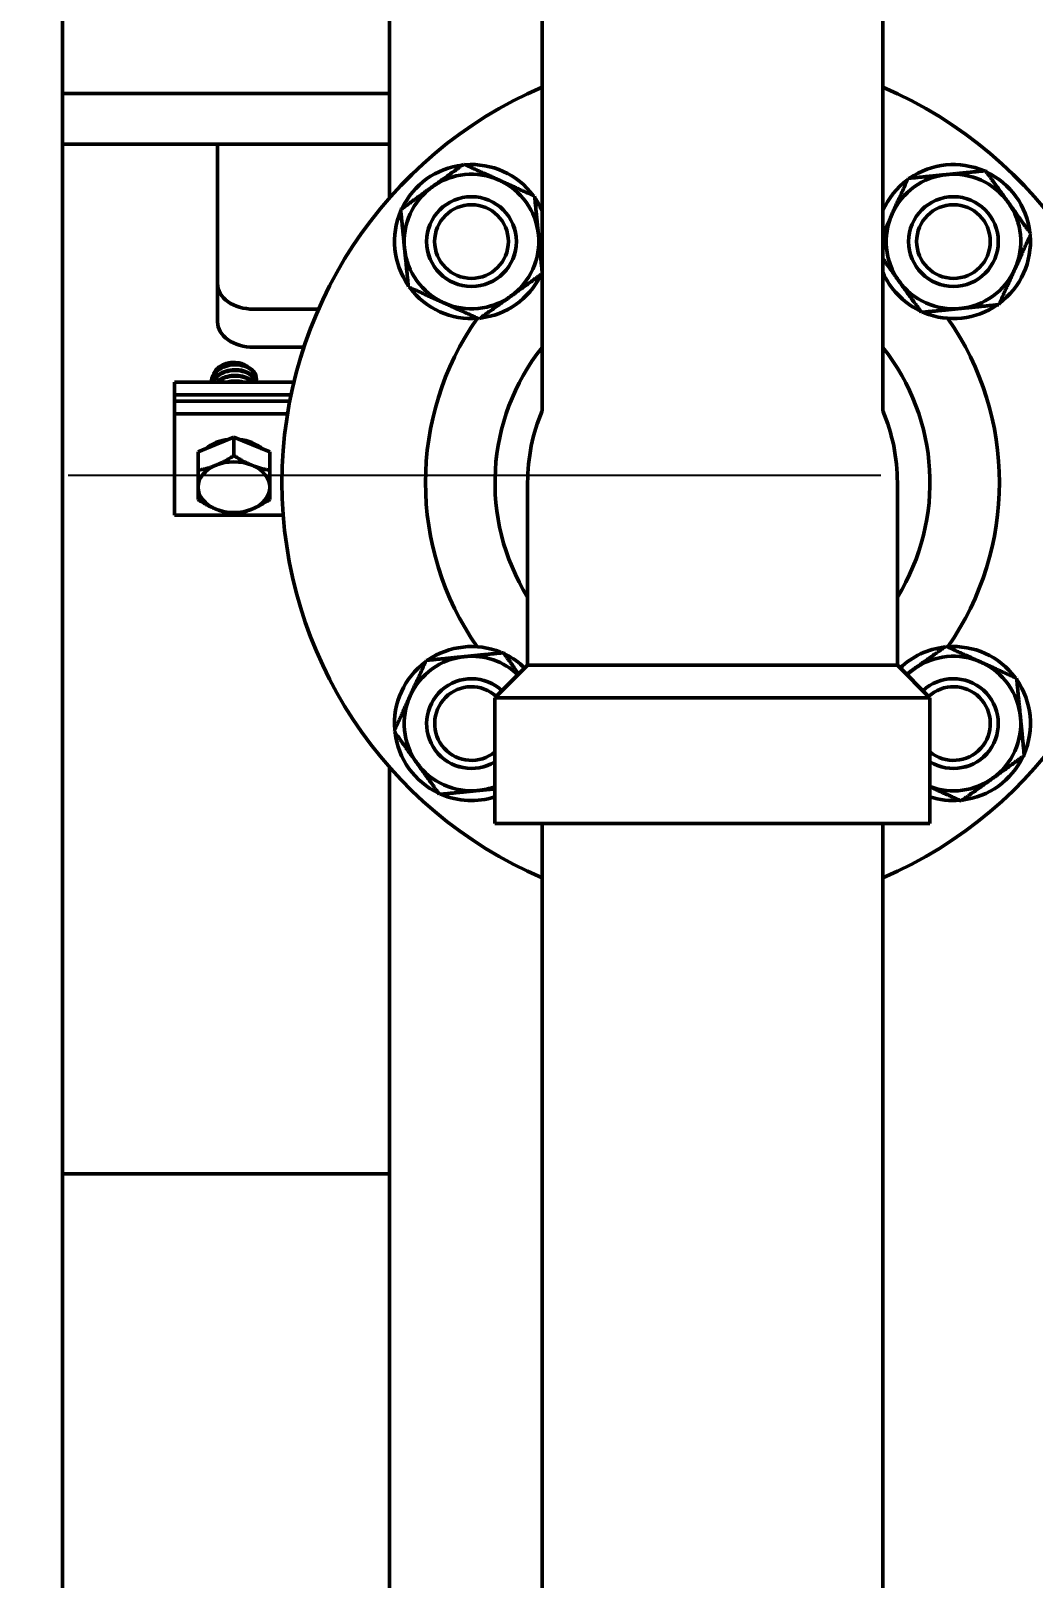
# Model space of a CAD drawing. Header units: inches. Extents: x 11 to 1621, y 11 to 1332.
# Drawn here: x 748 to 754.99, y 314.76 to 325.54 of the extents above; entities that cross this region are included whole.
import ezdxf

# ---------------------------------------------------------------- set-up
doc = ezdxf.new("R2010")
doc.units = ezdxf.units.IN
doc.header["$LTSCALE"] = 48
doc.header["$MEASUREMENT"] = 0
doc.linetypes.add('DASHED', pattern=[0.2067, 0.1654, -0.0413])
for name, color, linetype, lineweight in [('Dimension (ANSI)', 7, 'Continuous', 25), ('Sketch Geometry (ANSI)', 7, 'Continuous', 25), ('Visible (ANSI)', 7, 'Continuous', 50)]:
    doc.layers.add(name, color=color, linetype=linetype, lineweight=lineweight)
doc.styles.add('Dimension Text', font='tahoma.ttf')
doc.dimstyles.new('ELC FT', dxfattribs={"dimscale": 48, "dimtxt": 0.12, "dimasz": 0.098425, "dimexe": 0.05, "dimexo": 0.1, "dimgap": 0.031496, "dimtad": 1, "dimdec": 5, "dimzin": 3, "dimdsep": 46, "dimlunit": 4, "dimtxsty": 'Dimension Text', "dimcen": 0.09, "dimdle": 0.5, "dimclrd": 5, "dimclre": 5, "dimclrt": 256, "dimadec": 1, "dimazin": 3, "dimtfac": 0.833333, "dimtofl": 0, "dimtmove": 0, "dimatfit": 3, "dimfxl": 0, "dimfrac": 2, "dimtolj": 1, "dimtzin": 0, "dimlwd": 25, "dimlwe": 25, "dimarcsym": 0})

# ---------------------------------------------------------------- blocks, each defined once
blk = doc.blocks.new('*D15')
at = {"layer": 'Defpoints', "color": 0, "linetype": 'Continuous', "transparency": 16777216}
for p in [(804.877, 319.63), (264.502, 280.771), (804.877, 187.693)]:
    blk.add_point(p, dxfattribs=at)
at = {"layer": 'Dimension (ANSI)', "color": 5, "linetype": 'Continuous', "lineweight": 25, "transparency": 16777216}
for p, q in [((804.877, 314.83), (804.877, 185.293)), ((264.502, 275.971), (264.502, 185.293)), ((269.227, 187.693), (800.153, 187.693))]:
    blk.add_line(p, q, dxfattribs=at)
at = {"layer": 'Dimension (ANSI)', "color": 5, "linetype": 'Continuous', "transparency": 16777216}
for points in [[(269.227, 188.48), (269.227, 186.905), (264.502, 187.693)], [(800.153, 188.48), (800.153, 186.905), (804.877, 187.693)]]:
    blk.add_solid(points, dxfattribs=at)
at = {"layer": 'Dimension (ANSI)', "linetype": 'Continuous', "lineweight": 25, "transparency": 16777216, "insert": (534.752, 192.841), "char_height": 5.76, "attachment_point": 5, "style": 'Dimension Text'}
blk.add_mtext('\\A1;45\'-0 3/8"', dxfattribs=at)
blk = doc.blocks.new('*D25')
at = {"layer": 'Defpoints', "color": 0, "linetype": 'Continuous', "transparency": 16777216}
for p in [(804.877, 319.63), (744.252, 285.943), (804.877, 225.928)]:
    blk.add_point(p, dxfattribs=at)
at = {"layer": 'Dimension (ANSI)', "color": 5, "linetype": 'Continuous', "lineweight": 25, "transparency": 16777216}
for p, q in [((804.877, 314.83), (804.877, 223.528)), ((744.252, 281.143), (744.252, 223.528)), ((748.977, 225.928), (800.153, 225.928))]:
    blk.add_line(p, q, dxfattribs=at)
at = {"layer": 'Dimension (ANSI)', "color": 5, "linetype": 'Continuous', "transparency": 16777216}
for points in [[(748.977, 226.715), (748.977, 225.141), (744.252, 225.928)], [(800.153, 226.715), (800.153, 225.141), (804.877, 225.928)]]:
    blk.add_solid(points, dxfattribs=at)
at = {"layer": 'Dimension (ANSI)', "linetype": 'Continuous', "lineweight": 25, "transparency": 16777216, "insert": (774.565, 231.076), "char_height": 5.76, "attachment_point": 5, "style": 'Dimension Text'}
blk.add_mtext('\\A1;5\'-0 5/8"', dxfattribs=at)

msp = doc.modelspace()

# ---------------------------------------------------------------- linework, layer by layer
at = {"layer": 'Sketch Geometry (ANSI)', "linetype": 'DASHED', "ltscale": 0.713284}
msp.add_line((620.877429, 322.442735), (804.877429, 322.442735), dxfattribs=at)
at = {"layer": 'Visible (ANSI)'}
for p, q in [((748.222429, 367.361677), (748.222429, 311.464563)), ((750.502429, 352.918906), (750.502429, 324.375467)), ((751.564929, 327.691653), (751.564929, 322.890665)), ((753.939929, 327.691653), (753.939929, 322.890665)), ((750.502429, 325.102022), (748.222429, 325.102022)), ((750.502429, 324.748469), (748.222429, 324.748469)), ((749.302939, 323.776197), (749.302939, 324.748469)), ((751.564277, 323.869807), (751.564929, 323.869512)), ((749.302939, 323.776197), (749.302939, 323.511032)), ((751.553538, 323.831861), (751.548209, 323.834271)), ((750.006507, 323.59942), (749.552939, 323.59942)), ((754.193137, 323.590044), (754.195547, 323.595374)), ((754.231083, 323.579305), (754.228673, 323.573975)), ((749.904525, 323.334255), (749.552939, 323.334255)), ((749.26112, 323.091187), (749.26112, 323.096097)), ((749.57362, 323.110829), (749.57362, 323.115739)), ((749.002429, 323.091187), (749.832312, 323.091187)), ((749.002429, 323.002799), (749.002429, 323.091187)), ((749.002429, 323.002799), (749.002429, 322.958604)), ((749.815443, 323.002799), (749.002429, 323.002799)), ((749.002429, 322.958604), (749.806585, 322.958604)), ((749.002429, 322.870216), (749.002429, 322.958604)), ((749.002429, 322.870216), (749.002429, 322.163109)), ((749.790926, 322.870216), (749.002429, 322.870216)), ((749.41737, 322.706645), (749.29237, 322.655614)), ((749.54237, 322.655614), (749.41737, 322.706645)), ((749.41737, 322.706645), (749.41737, 322.578803)), ((749.29237, 322.655614), (749.16737, 322.604583)), ((749.16737, 322.604583), (749.16737, 322.476741)), ((749.66737, 322.604583), (749.54237, 322.655614)), ((749.66737, 322.604583), (749.66737, 322.476741)), ((751.464148, 322.391153), (751.464148, 321.118497)), ((754.04071, 322.391153), (754.04071, 321.118497)), ((749.761109, 322.163109), (749.002429, 322.163109)), ((751.273776, 321.203001), (751.276186, 321.208331)), ((751.311721, 321.192262), (751.309311, 321.186932)), ((751.464148, 321.118497), (751.236804, 320.891153)), ((754.04071, 321.118497), (751.464148, 321.118497)), ((754.04071, 321.118497), (754.268054, 320.891153)), ((751.236804, 320.891153), (754.268054, 320.891153)), ((751.236804, 320.891153), (751.236804, 320.016153)), ((754.268054, 320.891153), (754.268054, 320.016153)), ((750.502429, 320.40684), (750.502429, 308.942735)), ((751.236804, 320.016153), (754.268054, 320.016153)), ((751.564929, 320.016153), (751.564929, 304.504153)), ((753.939929, 320.016153), (753.939929, 304.504153)), ((750.502429, 317.574203), (748.222429, 317.574203))]:
    msp.add_line(p, q, dxfattribs=at)
for centre, radius in [((751.073051, 324.070532), 0.312706), ((751.073051, 324.070532), 0.3125), ((751.073051, 324.070532), 0.256732), ((754.431808, 324.070532), 0.312706), ((754.431808, 324.070532), 0.3125), ((754.431808, 324.070532), 0.256732)]:
    msp.add_circle(centre, radius, dxfattribs=at)
for centre, radius, start, end in [((752.752429, 322.391153), 3, 113.3179571, 246.6820429), ((752.752429, 322.391153), 3, 293.3179571, 66.6820429), ((751.073051, 324.070532), 0.5365, 96.6167921, 154.7195693), ((751.073051, 324.070532), 0.5365, 36.6167921, 94.7195693), ((754.431808, 324.070532), 0.5365, 66.6167921, 124.7195693), ((751.073051, 324.070532), 0.469, 65.6681807, 125.6681807), ((751.073051, 324.070532), 0.469, 5.6681807, 65.6681807), ((754.431808, 324.070532), 0.5365, 126.6167921, 156.4667783), ((754.431808, 324.070532), 0.469, 95.6681807, 155.6681807), ((754.431808, 324.070532), 0.469, 35.6681807, 95.6681807), ((754.431808, 324.070532), 0.5365, 6.6167921, 64.7195693), ((751.073051, 324.070532), 0.469, 125.6681807, 185.6681807), ((751.073051, 324.070532), 0.5365, 156.6167921, 214.7195693), ((751.073051, 324.070532), 0.5365, 23.5332217, 34.7195693), ((754.431808, 324.070532), 0.469, 335.6681807, 35.6681807), ((754.431808, 324.070532), 0.469, 155.6681807, 215.6681807), ((751.073051, 324.070532), 0.469, 305.6681807, 5.6681807), ((754.431808, 324.070532), 0.5365, 306.6167921, 4.7195693), ((751.073051, 324.070532), 0.469, 185.6681807, 245.6681807), ((754.431808, 324.070532), 0.5365, 203.5332217, 243.5852099), ((754.431808, 324.070532), 0.469, 275.6681807, 335.6681807), ((751.073051, 324.070532), 0.5365, 216.6167921, 274.7195693), ((751.073051, 324.070532), 0.5365, 276.6167921, 333.5852099), ((751.073051, 324.070532), 0.5365, 333.5852099, 334.7195693), ((754.431808, 324.070532), 0.469, 215.6681807, 275.6681807), ((751.073051, 324.070532), 0.469, 245.6681807, 305.6681807), ((752.752429, 322.391153), 2, 145.0995687, 214.9004313), ((754.431808, 324.070532), 0.5365, 243.5852099, 244.7195693), ((754.431808, 324.070532), 0.5365, 247.7511515, 304.7195693), ((752.752429, 322.391153), 2, 325.0995687, 34.9004313), ((752.752429, 322.391153), 1.515625, 141.5826339, 211.7883306), ((752.752429, 322.391153), 1.515625, 328.2116694, 38.4173661), ((752.752429, 322.391153), 1.288281, 157.1863449, 180), ((752.752429, 322.391153), 1.288281, 0, 22.8136551), ((751.073051, 320.711774), 0.469, 95.6681807, 155.6681807), ((751.073051, 320.711774), 0.5365, 67.7511515, 124.7195693), ((751.073051, 320.711774), 0.469, 46.3498795, 95.6681807), ((751.073051, 320.711774), 0.5365, 63.5852099, 64.7195693), ((751.073051, 320.711774), 0.5365, 46.180018, 63.5852099), ((754.431808, 320.711774), 0.5365, 96.6167921, 133.819982), ((754.431808, 320.711774), 0.469, 65.6681807, 125.6681807), ((754.431808, 320.711774), 0.5365, 36.6167921, 94.7195693), ((751.073051, 320.711774), 0.5365, 126.6167921, 184.7195693), ((754.431808, 320.711774), 0.469, 125.6681807, 133.6501205), ((754.431808, 320.711774), 0.469, 5.6681807, 65.6681807), ((751.073051, 320.711774), 0.312706, 47.0247987, 301.5785062), ((751.073051, 320.711774), 0.3125, 47.026134, 301.6017242), ((751.073051, 320.711774), 0.256732, 47.4665056, 309.6308783), ((754.431808, 320.711774), 0.312706, 238.4214938, 132.9752013), ((754.431808, 320.711774), 0.3125, 238.3982758, 132.973866), ((754.431808, 320.711774), 0.256732, 230.3691217, 132.5334944), ((754.431808, 320.711774), 0.5365, 336.6167921, 34.7195693), ((751.073051, 320.711774), 0.469, 155.6681807, 215.6681807), ((754.431808, 320.711774), 0.469, 305.6681807, 5.6681807), ((751.073051, 320.711774), 0.5365, 186.6167921, 244.7195693), ((751.073051, 320.711774), 0.469, 215.6681807, 275.6681807), ((754.431808, 320.711774), 0.5365, 276.6167921, 334.7195693), ((754.431808, 320.711774), 0.469, 249.5643718, 305.6681807), ((751.073051, 320.711774), 0.5365, 246.6167921, 287.771745), ((751.073051, 320.711774), 0.469, 275.6681807, 290.4356282), ((754.431808, 320.711774), 0.5365, 252.228255, 274.7195693)]:
    msp.add_arc(centre, radius, start, end, dxfattribs=at)
for centre, major_axis, start_param, end_param in [((749.552939, 323.776197), (-0.25, 0), 0, 1.570796327), ((749.552939, 323.511032), (-0.25, 0), 0, 1.570796327), ((749.832312, 323.113284), (0.03125, 0), 4.71238898, 4.807222548), ((749.41737, 322.516663), (0.25, 0), 1.71996981, 2.468820395), ((749.41737, 322.516663), (0.25, 0), 0.672772258, 1.421622844), ((749.41737, 322.35889), (-0.25, 0), 5.235987756, 6.283185307), ((749.41737, 322.35889), (0.25, 0), 1.047197551, 2.094395102), ((749.41737, 322.35889), (0.25, 0), 0, 1.047197551), ((749.41737, 322.35889), (-0.25, 0), 0, 1.047197551), ((749.41737, 322.35889), (0.25, 0), 5.235987756, 6.283185307), ((749.41737, 322.35889), (-0.25, 0), 1.047197551, 2.094395102)]:
    msp.add_ellipse(centre, major_axis=major_axis, ratio=0.707106781, start_param=start_param, end_param=end_param, dxfattribs=at)
for points, weights in [([(750.799581, 324.451551), (750.901675, 324.524827), (751.019563, 324.609438)], [1, 1.0379548493, 1]), ([(751.019563, 324.609438), (751.151783, 324.54965), (751.266288, 324.497873)], [1, 1.0379548493, 1]), ([(751.266288, 324.497873), (751.380794, 324.446095), (751.513014, 324.386307)], [1, 1.0379548493, 1]), ([(754.004467, 324.263769), (754.056245, 324.378275), (754.116033, 324.510495)], [1, 1.0379548493, 1]), ([(754.116033, 324.510495), (754.260432, 324.524827), (754.385486, 324.537239)], [1, 1.0379548493, 1]), ([(754.385486, 324.537239), (754.51054, 324.54965), (754.654939, 324.563982)], [1, 1.0379548493, 1]), ([(754.654939, 324.563982), (754.739551, 324.446095), (754.812827, 324.344001)], [1, 1.0379548493, 1]), ([(750.5796, 324.293663), (750.697488, 324.378275), (750.799581, 324.451551)], [1, 1.0379548493, 1]), ([(750.606344, 324.02421), (750.593932, 324.149264), (750.5796, 324.293663)], [1, 1.0379548493, 1]), ([(751.513014, 324.386307), (751.527346, 324.241907), (751.539757, 324.116853)], [1, 1.0379548493, 1]), ([(754.812827, 324.344001), (754.886103, 324.241907), (754.970714, 324.124019)], [1, 1.0379548493, 1]), ([(753.939929, 324.121045), (753.973051, 324.194294), (754.004467, 324.263769)], [1.01825103511, 1.02269024067, 1]), ([(751.539757, 324.116853), (751.55153, 323.998238), (751.564929, 323.86324)], [1, 1.03593064439, 1.00383250036]), ([(754.970714, 324.124019), (754.910927, 323.9918), (754.859149, 323.877294)], [1, 1.0379548493, 1]), ([(750.633088, 323.754757), (750.618756, 323.899156), (750.606344, 324.02421)], [1, 1.0379548493, 1]), ([(754.050789, 323.797062), (753.997466, 323.871355), (753.939929, 323.951521)], [1, 1.02733695338, 1.01529506406]), ([(754.859149, 323.877294), (754.807371, 323.762788), (754.747583, 323.630569)], [1, 1.0379548493, 1]), ([(750.879813, 323.643191), (750.765307, 323.694969), (750.633088, 323.754757)], [1, 1.0379548493, 1]), ([(751.564929, 323.846272), (751.447981, 323.762334), (751.34652, 323.689513)], [1.00048507018, 1.03771074426, 1]), ([(754.208676, 323.577081), (754.124065, 323.694969), (754.050789, 323.797062)], [1, 1.0379548493, 1]), ([(751.126538, 323.531625), (750.994319, 323.591413), (750.879813, 323.643191)], [1, 1.0379548493, 1]), ([(751.34652, 323.689513), (751.244426, 323.616237), (751.126538, 323.531625)], [1, 1.0379548493, 1]), ([(754.47813, 323.603825), (754.353076, 323.591413), (754.208676, 323.577081)], [1, 1.0379548493, 1]), ([(754.747583, 323.630569), (754.603183, 323.616237), (754.47813, 323.603825)], [1, 1.0379548493, 1]), ([(749.29237, 322.511983), (749.350383, 322.535666), (749.41737, 322.578803)], [1.84002759393, 1.84002759393, 1.70791955648]), ([(749.41737, 322.578803), (749.484358, 322.535666), (749.54237, 322.511983)], [1.70791955648, 1.84002759393, 1.84002759393]), ([(749.16737, 322.476741), (749.234358, 322.488299), (749.29237, 322.511983)], [1.70791955648, 1.84002759393, 1.84002759393]), ([(749.16737, 322.35889), (749.16737, 322.406257), (749.16737, 322.476741)], [1.84002759393, 1.84002759393, 1.70791955648]), ([(749.54237, 322.511983), (749.600383, 322.488299), (749.66737, 322.476741)], [1.84002759393, 1.84002759393, 1.70791955648]), ([(749.66737, 322.476741), (749.66737, 322.406257), (749.66737, 322.35889)], [1.70791955648, 1.84002759393, 1.84002759393]), ([(749.16737, 322.272617), (749.16737, 322.311522), (749.16737, 322.35889)], [1.70791955648, 1.84002759393, 1.84002759393]), ([(749.66737, 322.35889), (749.66737, 322.311522), (749.66737, 322.272617)], [1.84002759393, 1.84002759393, 1.70791955648]), ([(749.29237, 322.205796), (749.234358, 322.22948), (749.16737, 322.272617)], [1.84002759393, 1.84002759393, 1.70791955648]), ([(749.66737, 322.272617), (749.600383, 322.22948), (749.54237, 322.205796)], [1.70791955648, 1.84002759393, 1.84002759393]), ([(749.41737, 322.170554), (749.350383, 322.182113), (749.29237, 322.205796)], [1.70791955648, 1.84002759393, 1.84002759393]), ([(749.54237, 322.205796), (749.484358, 322.182113), (749.41737, 322.170554)], [1.84002759393, 1.84002759393, 1.70791955648]), ([(750.757275, 321.151737), (750.901675, 321.166069), (751.026729, 321.178481)], [1, 1.0379548493, 1]), ([(751.026729, 321.178481), (751.151783, 321.190893), (751.296182, 321.205225)], [1, 1.0379548493, 1]), ([(751.296182, 321.205225), (751.352752, 321.126408), (751.402603, 321.056952)], [1, 1.02506063173, 1.01702745467]), ([(754.158339, 321.092794), (754.260432, 321.166069), (754.37832, 321.250681)], [1, 1.0379548493, 1]), ([(754.37832, 321.250681), (754.51054, 321.190893), (754.625045, 321.139115)], [1, 1.0379548493, 1]), ([(750.64571, 320.905012), (750.697488, 321.019518), (750.757275, 321.151737)], [1, 1.0379548493, 1]), ([(754.104823, 321.054384), (754.131712, 321.073683), (754.158339, 321.092794)], [1.01437213704, 1.00962881521, 1]), ([(754.625045, 321.139115), (754.739551, 321.087337), (754.871771, 321.02755)], [1, 1.0379548493, 1]), ([(754.871771, 321.02755), (754.886103, 320.88315), (754.898515, 320.758096)], [1, 1.0379548493, 1]), ([(750.534144, 320.658287), (750.593932, 320.790506), (750.64571, 320.905012)], [1, 1.0379548493, 1]), ([(754.898515, 320.758096), (754.910927, 320.633042), (754.925259, 320.488643)], [1, 1.0379548493, 1]), ([(750.692032, 320.438305), (750.618756, 320.540399), (750.534144, 320.658287)], [1, 1.0379548493, 1]), ([(750.849919, 320.218324), (750.765307, 320.336211), (750.692032, 320.438305)], [1, 1.0379548493, 1]), ([(754.925259, 320.488643), (754.807371, 320.404031), (754.705277, 320.330755)], [1, 1.0379548493, 1]), ([(754.705277, 320.330755), (754.603183, 320.257479), (754.485296, 320.172868)], [1, 1.0379548493, 1]), ([(751.119372, 320.245068), (750.994319, 320.232656), (750.849919, 320.218324)], [1, 1.0379548493, 1]), ([(751.236804, 320.256723), (751.177187, 320.250806), (751.119372, 320.245068)], [1.01881026834, 1.01719635861, 1]), ([(754.485296, 320.172868), (754.369005, 320.225453), (754.268054, 320.271101)], [1, 1.03323042256, 1.00827270822])]:
    msp.add_rational_spline(points, weights, degree=2, dxfattribs=at)
for points, knots in [([(749.57362, 323.115739), (749.57362, 323.123964), (749.572168, 323.132152), (749.564476, 323.153438), (749.555751, 323.165931), (749.5318, 323.187533), (749.516972, 323.196536), (749.482476, 323.210074), (749.46303, 323.214396), (749.422924, 323.217434), (749.402681, 323.216278), (749.363041, 323.208334), (749.344066, 323.201524), (749.310864, 323.183324), (749.296845, 323.172239), (749.27486, 323.146442), (749.267257, 323.131942), (749.261949, 323.109953), (749.26112, 323.103023), (749.26112, 323.096096)], [0.108585125, 0.108585125, 0.108585125, 0.108585125, 0.202488955, 0.202488955, 0.359570827, 0.359570827, 0.512568045, 0.512568045, 0.669525698, 0.669525698, 0.822593996, 0.822593996, 0.979427592, 0.979427592, 1.132578367, 1.132578367, 1.289288305, 1.289288305, 1.360459956, 1.360459956, 1.360459956, 1.360459956]), ([(749.26112, 323.091187), (749.26112, 323.106641), (749.26525, 323.122009), (749.281054, 323.150337), (749.292343, 323.163089), (749.321244, 323.185217), (749.338791, 323.194353), (749.376742, 323.207032), (749.396658, 323.210652), (749.437663, 323.212319), (749.458357, 323.210261), (749.496195, 323.200761), (749.513086, 323.193608), (749.542205, 323.174754), (749.553941, 323.163206), (749.569534, 323.13807), (749.57352, 323.124807), (749.573662, 323.105388), (749.572946, 323.099467), (749.571487, 323.093644)], [35.987680629, 35.987680629, 35.987680629, 35.987680629, 36.146257401, 36.146257401, 36.299963435, 36.299963435, 36.459524185, 36.459524185, 36.613130016, 36.613130016, 36.772555214, 36.772555214, 36.926062188, 36.926062188, 37.085350901, 37.085350901, 37.238760452, 37.238760452, 37.30660143, 37.30660143, 37.30660143, 37.30660143]), ([(749.277132, 323.147683), (749.280419, 323.157166), (749.285502, 323.166303), (749.296892, 323.180684), (749.30229, 323.186213), (749.314523, 323.196514), (749.321421, 323.201309), (749.342708, 323.213415), (749.358322, 323.219383), (749.383519, 323.225122), (749.392296, 323.226481), (749.417588, 323.228616), (749.435619, 323.228016), (749.466376, 323.221815), (749.478118, 323.218046), (749.49944, 323.208249), (749.509034, 323.202222), (749.517071, 323.195336)], [0.6565611337, 0.6565611337, 0.6565611337, 0.6565611337, 0.7224410833, 0.7224410833, 0.7677616296, 0.7677616296, 0.8136638006, 0.8136638006, 0.897950673, 0.897950673, 0.9413611107, 0.9413611107, 1.0217955341, 1.0217955341, 1.0762131426, 1.0762131426, 1.1302663222, 1.1302663222, 1.1302663222, 1.1302663222]), ([(749.572057, 323.091187), (749.571809, 323.092347), (749.571531, 323.093504), (749.567654, 323.108088), (749.560158, 323.120856), (749.538328, 323.143452), (749.524299, 323.153143), (749.491179, 323.168152), (749.472342, 323.173283), (749.432733, 323.178082), (749.412363, 323.177812), (749.372254, 323.171602), (749.352915, 323.165673), (749.318291, 323.148965), (749.303292, 323.138439), (749.281033, 323.115461), (749.273163, 323.103656), (749.268042, 323.091187)], [2.668871792, 2.668871792, 2.668871792, 2.668871792, 2.682291079, 2.682291079, 2.838399405, 2.838399405, 2.992275399, 2.992275399, 3.148269262, 3.148269262, 3.302300946, 3.302300946, 3.458183231, 3.458183231, 3.612379033, 3.612379033, 3.745423212, 3.745423212, 3.745423212, 3.745423212]), ([(749.270217, 323.091187), (749.271217, 323.09329), (749.272298, 323.095375), (749.281293, 323.111362), (749.292629, 323.124086), (749.321624, 323.146159), (749.339223, 323.155266), (749.377236, 323.167861), (749.397158, 323.171434), (749.438176, 323.173008), (749.458877, 323.170902), (749.496671, 323.161304), (749.513517, 323.154111), (749.542547, 323.135178), (749.554232, 323.123591), (749.565983, 323.104439), (749.568899, 323.097885), (749.570826, 323.091187)], [33.608673366, 33.608673366, 33.608673366, 33.608673366, 33.631592144, 33.631592144, 33.786139065, 33.786139065, 33.94675781, 33.94675781, 34.101196415, 34.101196415, 34.261684993, 34.261684993, 34.416016082, 34.416016082, 34.576373992, 34.576373992, 34.655231721, 34.655231721, 34.655231721, 34.655231721]), ([(749.550831, 323.091188), (749.541327, 323.101491), (749.529148, 323.110585), (749.498943, 323.126107), (749.480723, 323.131957), (749.441647, 323.138371), (749.421161, 323.138903), (749.380688, 323.134267), (749.361088, 323.129139), (749.325246, 323.113807), (749.309362, 323.103771), (749.296222, 323.0916), (749.296001, 323.091394), (749.29578, 323.091187)], [5.3348187681, 5.3348187681, 5.3348187681, 5.3348187681, 5.4745462944, 5.4745462944, 5.6297625328, 5.6297625328, 5.7852821301, 5.7852821301, 5.9404240165, 5.9404240165, 6.0961486652, 6.0961486652, 6.0988292424, 6.0988292424, 6.0988292424, 6.0988292424]), ([(749.301303, 323.091187), (749.30319, 323.092776), (749.305136, 323.09433), (749.321957, 323.107072), (749.339586, 323.116144), (749.377631, 323.128668), (749.397559, 323.1322), (749.438572, 323.133703), (749.459261, 323.131559), (749.497011, 323.121896), (749.513824, 323.114673), (749.534666, 323.101013), (749.54068, 323.096264), (749.545999, 323.091187)], [31.2456296029, 31.2456296029, 31.2456296029, 31.2456296029, 31.2672557504, 31.2672557504, 31.4273362616, 31.4273362616, 31.5813486349, 31.5813486349, 31.7415502593, 31.7415502593, 31.8956787366, 31.8956787366, 31.9678621597, 31.9678621597, 31.9678621597, 31.9678621597]), ([(749.482514, 323.091187), (749.477757, 323.092515), (749.472885, 323.093676), (749.448462, 323.098522), (749.427888, 323.099671), (749.39432, 323.096842), (749.38145, 323.094568), (749.369063, 323.091187)], [8.0791449409, 8.0791449409, 8.0791449409, 8.0791449409, 8.1193034012, 8.1193034012, 8.2764813391, 8.2764813391, 8.3765128924, 8.3765128924, 8.3765128924, 8.3765128924]), ([(749.392038, 323.091185), (749.40072, 323.092546), (749.409527, 323.093381), (749.43242, 323.094149), (749.446368, 323.093306), (749.459835, 323.091187)], [29.0078895917, 29.0078895917, 29.0078895917, 29.0078895917, 29.075213803, 29.075213803, 29.1823094212, 29.1823094212, 29.1823094212, 29.1823094212])]:
    msp.add_open_spline(points, degree=3, knots=knots, dxfattribs=at)

# ---------------------------------------------------------------- dimensions: what is measured, and where the dimension line sits
at = {"layer": 'Dimension (ANSI)', "color": 5, "linetype": 'Continuous', "lineweight": 25, "true_color": 0x0000ff}
dim = msp.add_linear_dim(base=(804.877429, 187.692735), p1=(264.502429, 280.771104), p2=(804.877429, 319.630235), angle=180, dimstyle='ELC FT', override={"dimgap": 0.031496, "dimdec": 5, "dimlfac": 1, "dimtol": 0, "dimlim": 0, "dimtp": 0, "dimtm": 0, "dimtdec": 2, "dimatfit": 1}, dxfattribs=at)
dim.commit()
dim.dimension.update_dxf_attribs({"geometry": '*D15', "text_midpoint": (534.752429, 187.692735), "dimtype": 160})
dim = msp.add_linear_dim(base=(804.877429, 225.927966), p1=(744.252429, 285.942735), p2=(804.877429, 319.630235), dimstyle='ELC FT', override={"dimgap": 0.031496, "dimdec": 5, "dimlfac": 1, "dimtol": 0, "dimlim": 0, "dimtp": 0, "dimtm": 0, "dimtdec": 2, "dimatfit": 1}, dxfattribs=at)
dim.commit()
dim.dimension.update_dxf_attribs({"geometry": '*D25', "text_midpoint": (774.564929, 225.927966), "dimtype": 160})

doc.saveas('drawing.dxf')
